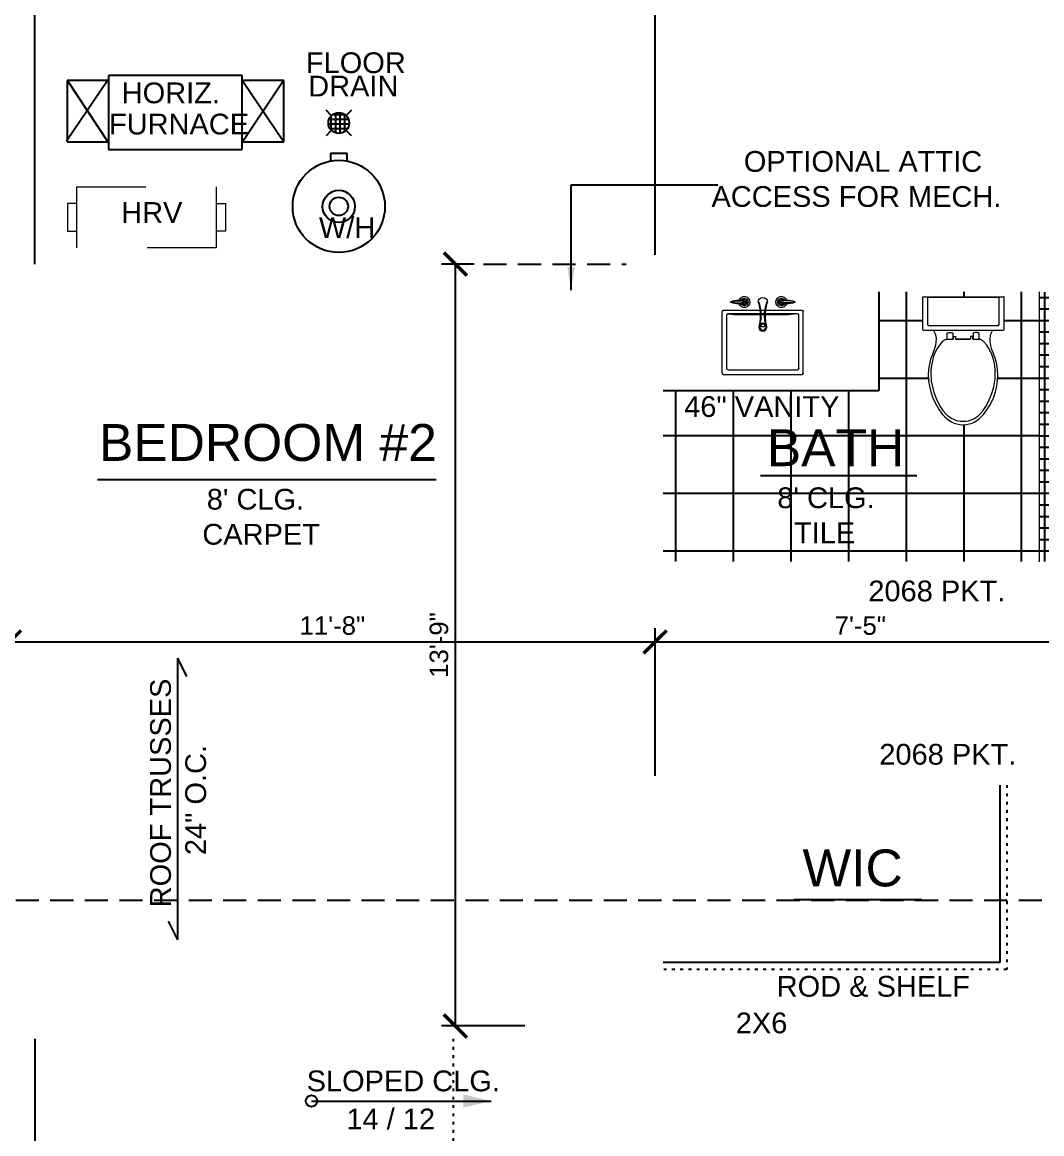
# Model space of a CAD drawing. Header units: inches. Extents: x -28708 to -16583, y 64755 to 66587.
# Drawn here: x -22962.5 to -22741.4, y 65923.6 to 66164.7 of the extents above; entities that cross this region are included whole.
import ezdxf

# ---------------------------------------------------------------- set-up
doc = ezdxf.new("R2010")
doc.units = ezdxf.units.IN
doc.header["$LTSCALE"] = 20
doc.header["$MEASUREMENT"] = 0
for name, pattern in [('Dashed Small', [4, 1, -2, 1]), ('HIDDEN', [0.375, 0.25, -0.125]), ('Solid', [0])]:
    doc.linetypes.add(name, pattern=pattern)
for name, color, linetype in [('BYOTHERS', 1, 'Continuous'), ('CALLOUTS', 4, 'Continuous'), ('CEILING', 2, 'Continuous'), ('COUNTER TOPS', 2, 'Continuous'), ('DIM', 2, 'Continuous'), ('DOOR', 3, 'Continuous'), ('HATCH', 9, 'Continuous'), ('SHELF', 1, 'Continuous'), ('TEXT', 3, 'Continuous'), ('WALL', 5, 'Continuous')]:
    doc.layers.add(name, color=color, linetype=linetype)
for name, color, linetype, lineweight in [('FIXTURES_ INTERIOR', 1, 'Continuous', 5), ('SPSHAPE_OUTLINE', 7, 'Continuous', 0), ('SPSYMBOLS', 7, 'Continuous', 0)]:
    doc.layers.add(name, color=color, linetype=linetype, lineweight=lineweight)
doc.styles.add('0.25 INCH', font='arial.ttf', dxfattribs={"height": 4})
doc.styles.add('Arial', font='arial.ttf')
doc.dimstyles.new('0.25 INCH', dxfattribs={"dimtxt": 4, "dimasz": 5, "dimexe": 3, "dimexo": 2, "dimgap": 1.5, "dimtad": 1, "dimdec": 3, "dimzin": 3, "dimdsep": 46, "dimlunit": 4, "dimtxsty": '0.25 INCH', "dimblk": 'ARCHTICK', "dimcen": 0.09, "dimclrd": 95, "dimclre": 8, "dimclrt": 30, "dimadec": 0, "dimazin": 0, "dimtfac": 0.65, "dimtdec": 3, "dimtofl": 0, "dimtmove": 2, "dimatfit": 3, "dimfxl": 0.18, "dimfrac": 1, "dimtolj": 1, "dimtzin": 0, "dimlwd": -1, "dimlwe": -1, "dimarcsym": 0})
pattern_1 = [(90, (-45.757, 0), (-12.5, 0), []), (180, (-45.757, 0), (-2e-15, -12.5), [])]

# ---------------------------------------------------------------- blocks, each defined once
blk = doc.blocks.new('SP13')
at = {"layer": 'FIXTURES_ INTERIOR', "linetype": 'Solid'}
for p, q in [((-8.78, 18.18), (-8.77, 18.2)), ((-8.78, 18.17), (-8.78, 18.18)), ((-8.78, 18.15), (-8.78, 18.17)), ((-8.78, 18.14), (-8.78, 18.15)), ((-8.78, 18.12), (-8.78, 18.14)), ((-8.78, 18.12), (-8.78, 4.75)), ((-8.77, 18.21), (-8.76, 18.22)), ((-8.77, 18.2), (-8.77, 18.21)), ((-8.76, 18.24), (-8.75, 18.25)), ((-8.76, 18.22), (-8.76, 18.24)), ((-8.75, 18.25), (-8.74, 18.26)), ((-8.74, 18.28), (-8.73, 18.29)), ((-8.74, 18.26), (-8.74, 18.28)), ((-8.73, 18.29), (-8.72, 18.3)), ((-8.72, 18.3), (-8.71, 18.31)), ((-8.71, 18.31), (-8.7, 18.32)), ((-8.7, 18.32), (-8.68, 18.33)), ((-8.68, 18.33), (-8.67, 18.34)), ((-8.67, 18.34), (-8.66, 18.34)), ((-8.66, 18.34), (-8.65, 18.35)), ((-8.65, 18.35), (-8.63, 18.36)), ((-8.63, 18.36), (-8.62, 18.36)), ((-8.62, 18.36), (-8.61, 18.37)), ((-8.61, 18.37), (-8.59, 18.37)), ((-8.59, 18.37), (-8.58, 18.37)), ((-8.58, 18.37), (-8.56, 18.38)), ((-8.56, 18.38), (-8.55, 18.38)), ((-8.55, 18.38), (-8.54, 18.38)), ((-8.54, 18.38), (8.54, 18.38)), ((-7.78, 17.13), (-7.78, 5.5)), ((-7.53, 17.38), (7.53, 17.38)), ((7.78, 17.13), (7.78, 5.5)), ((8.52, 18.37), (8.52, 18.37)), ((8.52, 18.37), (8.53, 18.37)), ((8.53, 18.37), (8.53, 18.37)), ((8.53, 18.37), (8.55, 18.37)), ((8.55, 18.38), (8.54, 18.38)), ((8.56, 18.38), (8.55, 18.38)), ((8.55, 18.37), (8.56, 18.37)), ((8.58, 18.37), (8.56, 18.38)), ((8.56, 18.37), (8.58, 18.36)), ((8.59, 18.37), (8.58, 18.37)), ((8.58, 18.36), (8.59, 18.36)), ((8.61, 18.37), (8.59, 18.37)), ((8.59, 18.36), (8.6, 18.36)), ((8.6, 18.36), (8.62, 18.35)), ((8.62, 18.36), (8.61, 18.37)), ((8.63, 18.36), (8.62, 18.36)), ((8.62, 18.35), (8.63, 18.35)), ((8.65, 18.35), (8.63, 18.36)), ((8.63, 18.35), (8.64, 18.34)), ((8.64, 18.34), (8.66, 18.33)), ((8.66, 18.34), (8.65, 18.35)), ((8.67, 18.34), (8.66, 18.34)), ((8.66, 18.33), (8.67, 18.33)), ((8.68, 18.33), (8.67, 18.34)), ((8.67, 18.33), (8.68, 18.32)), ((8.7, 18.32), (8.68, 18.33)), ((8.68, 18.32), (8.69, 18.31)), ((8.69, 18.31), (8.7, 18.3)), ((8.71, 18.31), (8.7, 18.32)), ((8.7, 18.3), (8.71, 18.29)), ((8.72, 18.3), (8.71, 18.31)), ((8.71, 18.29), (8.72, 18.28)), ((8.73, 18.29), (8.72, 18.3)), ((8.72, 18.28), (8.73, 18.27)), ((8.74, 18.28), (8.73, 18.29)), ((8.73, 18.27), (8.74, 18.26)), ((8.74, 18.26), (8.74, 18.28)), ((8.75, 18.25), (8.74, 18.26)), ((8.74, 18.26), (8.75, 18.25)), ((8.76, 18.24), (8.75, 18.25)), ((8.75, 18.25), (8.76, 18.23)), ((8.77, 18.22), (8.76, 18.24)), ((8.76, 18.23), (8.76, 18.22)), ((8.76, 18.22), (8.77, 18.21)), ((8.77, 18.21), (8.77, 18.22)), ((8.77, 18.2), (8.77, 18.21)), ((8.77, 18.21), (8.77, 18.19)), ((8.78, 18.18), (8.77, 18.2)), ((8.77, 18.19), (8.78, 18.18)), ((8.78, 18.17), (8.78, 18.18)), ((8.78, 18.18), (8.78, 18.16)), ((8.78, 18.15), (8.78, 18.17)), ((8.78, 18.16), (8.78, 18.15)), ((8.78, 18.14), (8.78, 18.15)), ((8.78, 18.15), (8.78, 18.13)), ((8.78, 18.12), (8.78, 18.14)), ((8.78, 18.13), (8.78, 18.12)), ((8.78, 18.12), (8.78, 4.75)), ((-7.53, 5.25), (-5.56, 5.5)), ((7.53, 5.25), (-7.53, 5.25)), ((5.56, 5.5), (-5.56, 5.5)), ((7.53, 5.25), (5.56, 5.5)), ((-8.78, 4.74), (-8.78, 4.75)), ((-8.78, 4.72), (-8.78, 4.74)), ((-8.78, 4.71), (-8.78, 4.72)), ((-8.78, 4.69), (-8.78, 4.71)), ((-8.77, 4.68), (-8.78, 4.69)), ((-8.77, 4.67), (-8.77, 4.68)), ((-8.76, 4.65), (-8.77, 4.67)), ((-8.76, 4.64), (-8.76, 4.65)), ((-8.75, 4.63), (-8.76, 4.64)), ((-8.74, 4.61), (-8.75, 4.63)), ((-8.74, 4.6), (-8.74, 4.61)), ((-8.73, 4.59), (-8.74, 4.6)), ((-8.72, 4.58), (-8.73, 4.59)), ((-8.71, 4.57), (-8.72, 4.58)), ((-8.7, 4.56), (-8.71, 4.57)), ((-8.68, 4.55), (-8.7, 4.56)), ((-8.67, 4.54), (-8.68, 4.55)), ((-8.66, 4.53), (-8.67, 4.54)), ((-8.65, 4.53), (-8.66, 4.53)), ((-8.63, 4.52), (-8.65, 4.53)), ((-8.62, 4.51), (-8.63, 4.52)), ((-8.61, 4.51), (-8.62, 4.51)), ((-8.59, 4.51), (-8.61, 4.51)), ((-8.58, 4.5), (-8.59, 4.51)), ((-8.56, 4.5), (-8.58, 4.5)), ((-8.55, 4.5), (-8.56, 4.5)), ((-8.54, 4.5), (-8.55, 4.5)), ((8.54, 4.5), (-8.54, 4.5)), ((-3.61, 2.69), (-6.97, 2.69)), ((-4, 3.22), (-4, 3.22)), ((3.61, 2.69), (6.97, 2.69)), ((4, 3.22), (4, 3.22)), ((8.54, 4.5), (8.55, 4.5)), ((8.55, 4.5), (8.56, 4.5)), ((8.56, 4.5), (8.58, 4.5)), ((8.58, 4.5), (8.59, 4.51)), ((8.59, 4.51), (8.61, 4.51)), ((8.61, 4.51), (8.62, 4.51)), ((8.62, 4.51), (8.63, 4.52)), ((8.63, 4.52), (8.65, 4.53)), ((8.65, 4.53), (8.66, 4.53)), ((8.66, 4.53), (8.67, 4.54)), ((8.67, 4.54), (8.68, 4.55)), ((8.68, 4.55), (8.7, 4.56)), ((8.7, 4.56), (8.71, 4.57)), ((8.71, 4.57), (8.72, 4.58)), ((8.72, 4.58), (8.73, 4.59)), ((8.73, 4.59), (8.74, 4.6)), ((8.74, 4.61), (8.75, 4.63)), ((8.74, 4.6), (8.74, 4.61)), ((8.75, 4.63), (8.76, 4.64)), ((8.76, 4.64), (8.77, 4.65)), ((8.77, 4.68), (8.78, 4.69)), ((8.77, 4.67), (8.77, 4.68)), ((8.77, 4.65), (8.77, 4.67)), ((8.78, 4.74), (8.78, 4.75)), ((8.78, 4.72), (8.78, 4.74)), ((8.78, 4.71), (8.78, 4.72)), ((8.78, 4.69), (8.78, 4.71))]:
    blk.add_line(p, q, dxfattribs=at)
for radius in [0.875, 0.625]:
    blk.add_circle((0, 8.15), radius, dxfattribs=at)
for centre, radius, start, end in [((-7.53, 17.13), 0.25, 89.9436, 180.0564), ((7.53, 17.13), 0.25, 359.9436, 90.0564), ((-10.87, 5.66), 10.3, 343.2806, 10.4515), ((-8.41, 5.51), 8.02, 338.7895, 15.6081), ((0, 7.33), 0.767, 14.9054, 165.0769), ((8.41, 5.51), 8.02, 164.3914, 201.2112), ((10.87, 5.66), 10.3, 169.5589, 196.7105), ((-7.53, 5.5), 0.25, 179.9436, 270.0564), ((7.53, 5.5), 0.25, 269.9436, 0.0564), ((-6.85, 2.69), 0.128, 106.247, 253.753), ((-5.25, -1.8), 4.9, 71.3312, 109.4396), ((-5.25, 7.19), 4.9, 250.5604, 288.6688), ((-4, 2.69), 1.19, 199.5879, 160.4232), ((-3.8, 2.69), 0.183, 307.4414, 52.5586), ((0, 2.69), 1.01, 180.028, 0.014), ((4, 2.69), 1.19, 19.5768, 340.4121), ((3.8, 2.69), 0.183, 127.4414, 232.5586), ((5.25, -1.8), 4.9, 70.5577, 108.6661), ((5.25, 7.19), 4.9, 251.3339, 289.4423), ((6.85, 2.69), 0.128, 286.247, 73.753)]:
    blk.add_arc(centre, radius, start, end, dxfattribs=at)
at = {"layer": 'FIXTURES_ INTERIOR', "linetype": 'Solid', "ltscale": 0.5}
for centre, radius, start, end in [((-4, 2.69), 0.8, 207.8029, 152.2127), ((-4, 2.69), 0.531, 219.1828, 140.8172), ((4, 2.69), 0.8, 27.7873, 332.1971), ((4, 2.69), 0.531, 39.1828, 320.8172)]:
    blk.add_arc(centre, radius, start, end, dxfattribs=at)
blk = doc.blocks.new('A$C5DA93D8B')
at = {"layer": 'SPSYMBOLS', "color": 7, "linetype": 'Solid', "xscale": -1, "rotation": 270}
blk.add_blockref('SP13', (0.25, 20.88), dxfattribs=at)
blk = doc.blocks.new('SP14')
at = {"layer": 'FIXTURES_ INTERIOR', "linetype": 'Solid'}
for p, q in [((-4.49, 26.26), (-4.07, 26.72)), ((-4.07, 26.72), (-3.61, 27.14)), ((-3.61, 27.14), (-3.12, 27.53)), ((-3.4, 26.51), (-3.02, 26.82)), ((-3.12, 27.53), (-2.59, 27.86)), ((-3.02, 26.82), (-2.61, 27.09)), ((-2.61, 27.09), (-2.16, 27.32)), ((-2.59, 27.86), (-2.02, 28.13)), ((-2.16, 27.32), (-1.69, 27.51)), ((-2.02, 28.13), (-1.42, 28.34)), ((-1.69, 27.51), (-1.19, 27.64)), ((-1.42, 28.34), (-0.77, 28.47)), ((-1.19, 27.64), (-0.66, 27.73)), ((-0.77, 28.47), (-0.09, 28.51)), ((-0.66, 27.73), (-0.09, 27.76)), ((-0.09, 28.51), (-0.01, 28.51)), ((-0.09, 27.76), (-0.01, 27.76)), ((-0.01, 28.51), (0.67, 28.47)), ((-0.01, 27.76), (0.56, 27.73)), ((0.56, 27.73), (1.09, 27.64)), ((0.67, 28.47), (1.31, 28.34)), ((1.09, 27.64), (1.59, 27.51)), ((1.31, 28.34), (1.92, 28.13)), ((1.59, 27.51), (2.06, 27.32)), ((1.92, 28.13), (2.49, 27.86)), ((2.06, 27.32), (2.5, 27.09)), ((2.49, 27.86), (3.02, 27.53)), ((2.5, 27.09), (2.91, 26.82)), ((2.91, 26.82), (3.3, 26.51)), ((3.02, 27.53), (3.51, 27.14)), ((3.51, 27.14), (3.97, 26.72)), ((3.97, 26.72), (4.39, 26.26)), ((-6.33, 23.34), (-5.85, 24.29)), ((-5.85, 24.29), (-5.24, 25.29)), ((-5.5, 23.6), (-4.99, 24.53)), ((-5.24, 25.29), (-4.49, 26.26)), ((-4.99, 24.53), (-4.42, 25.4)), ((-4.42, 25.4), (-3.77, 26.17)), ((-3.77, 26.17), (-3.4, 26.51)), ((3.3, 26.51), (3.66, 26.17)), ((3.66, 26.17), (4.32, 25.4)), ((4.32, 25.4), (4.89, 24.53)), ((4.39, 26.26), (5.13, 25.29)), ((4.89, 24.53), (5.4, 23.6)), ((5.13, 25.29), (5.74, 24.29)), ((5.74, 24.29), (6.23, 23.34)), ((-7.08, 21.35), (-6.7, 22.5)), ((-6.7, 22.5), (-6.33, 23.34)), ((-6.38, 21.5), (-5.95, 22.63)), ((-5.95, 22.63), (-5.5, 23.6)), ((5.4, 23.6), (5.85, 22.63)), ((5.85, 22.63), (6.28, 21.5)), ((6.23, 23.34), (6.59, 22.5)), ((6.59, 22.5), (6.98, 21.35)), ((-7.53, 18.95), (-7.36, 20.16)), ((-7.36, 20.16), (-7.08, 21.35)), ((-6.94, 19.07), (-6.72, 20.29)), ((-6.72, 20.29), (-6.38, 21.5)), ((6.28, 21.5), (6.61, 20.29)), ((6.61, 20.29), (6.84, 19.07)), ((6.98, 21.35), (7.26, 20.16)), ((7.26, 20.16), (7.42, 18.95)), ((-7.59, 17.75), (-7.53, 18.95)), ((-7.53, 16.56), (-7.59, 17.75)), ((-7.02, 17.93), (-7, 18.48)), ((-7.02, 16.74), (-7.02, 17.93)), ((-7, 18.48), (-6.94, 19.07)), ((6.84, 19.07), (6.9, 18.48)), ((6.9, 18.48), (6.92, 17.93)), ((6.92, 17.93), (6.91, 16.74)), ((7.42, 18.95), (7.48, 17.75)), ((7.48, 17.75), (7.43, 16.56)), ((-7.37, 15.4), (-7.53, 16.56)), ((-7.1, 14.29), (-7.37, 15.4)), ((-6.91, 15.64), (-7.02, 16.74)), ((-6.72, 14.62), (-6.91, 15.64)), ((-6.44, 13.67), (-6.72, 14.62)), ((6.61, 14.62), (6.33, 13.67)), ((6.81, 15.64), (6.61, 14.62)), ((6.91, 16.74), (6.81, 15.64)), ((7.27, 15.4), (6.99, 14.29)), ((7.43, 16.56), (7.27, 15.4)), ((-6.71, 13.25), (-7.1, 14.29)), ((-6.31, 12.21), (-6.71, 13.25)), ((-6.08, 12.8), (-6.44, 13.67)), ((-6.05, 11.3), (-6.31, 12.21)), ((-5.66, 12), (-6.08, 12.8)), ((5.98, 12.8), (5.56, 12)), ((6.2, 12.21), (5.95, 11.3)), ((6.33, 13.67), (5.98, 12.8)), ((6.61, 13.25), (6.2, 12.21)), ((6.99, 14.29), (6.61, 13.25)), ((-5.93, 10.52), (-6.05, 11.3)), ((-5.97, 9.27), (-5.9, 9.84)), ((-5.9, 9.84), (-5.93, 10.52)), ((-5.17, 11.27), (-5.66, 12)), ((-4.63, 10.6), (-5.17, 11.27)), ((-4.31, 10.29), (-4.63, 10.6)), ((-4.06, 10.13), (-4.31, 10.29)), ((-3.82, 10.05), (-4.06, 10.13)), ((-2.33, 10.05), (-3.82, 10.05)), ((-3.52, 9.99), (-3.52, 8.65)), ((-2.19, 9.98), (-2.33, 10.05)), ((-2.25, 8.68), (-2.25, 9.98)), ((-2.19, 9.45), (-2.19, 9.98)), ((-1.69, 9.4), (-1.69, 9.94)), ((-1.69, 9.94), (1.42, 9.94)), ((1.59, 9.94), (-1.53, 9.94)), ((1.59, 9.4), (1.59, 9.94)), ((2.22, 10.05), (2.08, 9.98)), ((2.08, 9.98), (2.08, 9.45)), ((2.14, 8.68), (2.14, 9.98)), ((3.72, 10.05), (2.22, 10.05)), ((3.42, 9.99), (3.42, 8.65)), ((3.95, 10.13), (3.72, 10.05)), ((4.21, 10.29), (3.95, 10.13)), ((4.53, 10.6), (4.21, 10.29)), ((5.07, 11.27), (4.53, 10.6)), ((5.56, 12), (5.07, 11.27)), ((5.82, 10.52), (5.8, 9.84)), ((5.8, 9.84), (5.86, 9.27)), ((5.95, 11.3), (5.82, 10.52)), ((-8.8, 7.95), (-8.86, 7.79)), ((-8.86, 0.86), (-8.86, 7.79)), ((-8.7, 8), (-8.8, 7.95)), ((-8.7, 8), (8.7, 8)), ((-6.44, 8.06), (-6.09, 8.78)), ((-6.09, 8.78), (-5.97, 9.27)), ((-3.52, 8.65), (-3.42, 8.58)), ((-3.42, 8.58), (-3.27, 8.54)), ((-3.27, 8.54), (-3.09, 8.51)), ((-3.09, 8.51), (-2.9, 8.5)), ((-2.9, 8.5), (-2.7, 8.51)), ((-2.7, 8.51), (-2.52, 8.55)), ((-2.52, 8.55), (-2.36, 8.6)), ((-2.36, 8.6), (-2.25, 8.68)), ((-2.17, 9.4), (-1.69, 9.4)), ((2.07, 9.4), (1.59, 9.4)), ((2.26, 8.6), (2.14, 8.68)), ((2.41, 8.55), (2.26, 8.6)), ((2.6, 8.51), (2.41, 8.55)), ((2.79, 8.5), (2.6, 8.51)), ((2.99, 8.51), (2.79, 8.5)), ((3.16, 8.54), (2.99, 8.51)), ((3.31, 8.58), (3.16, 8.54)), ((3.42, 8.65), (3.31, 8.58)), ((5.86, 9.27), (5.99, 8.78)), ((5.99, 8.78), (6.33, 8.06)), ((8.8, 7.95), (8.7, 8)), ((8.86, 7.79), (8.8, 7.95)), ((8.86, 7.79), (8.86, 0.75)), ((-7.78, 6.79), (-7.61, 6.96)), ((-7.78, 1.08), (-7.78, 6.79)), ((-7.61, 6.96), (7.62, 6.96)), ((7.62, 6.96), (7.79, 6.79)), ((7.79, 6.79), (7.79, 1.08)), ((-8.86, 0.86), (-8.86, 0.75)), ((-8.86, 0.75), (-8.75, 0.75)), ((-8.75, 0.75), (8.75, 0.75)), ((-7.61, 0.91), (-7.78, 1.08)), ((7.62, 0.91), (-7.61, 0.91)), ((7.79, 1.08), (7.62, 0.91)), ((8.86, 0.75), (8.75, 0.75))]:
    blk.add_line(p, q, dxfattribs=at)
blk = doc.blocks.new('_ArchTick')
at = {"color": 0, "linetype": 'ByBlock', "const_width": 0.15}
blk.add_lwpolyline([(-0.5, -0.5), (0.5, 0.5)], dxfattribs=at)
blk = doc.blocks.new('*D446')
at = {"layer": 'DEFPOINTS', "color": 0, "linetype": 'ByBlock', "lineweight": -2, "transparency": 16777216}
for p in [(-22825.23, 66194.26), (-22965.23, 66112.22), (-22825.23, 66112.22)]:
    blk.add_point(p, dxfattribs=at)
at = {"layer": 'DIM', "color": 8, "transparency": 16777216}
for p, q in [((-22965.23, 66114.22), (-22965.23, 66197.26)), ((-22825.23, 66114.22), (-22825.23, 66197.26))]:
    blk.add_line(p, q, dxfattribs=at)
at = {"layer": 'DIM', "color": 95, "transparency": 16777216}
blk.add_line((-22965.23, 66194.26), (-22825.23, 66194.26), dxfattribs=at)
at = {"layer": 'DIM', "color": 95, "linetype": 'ByBlock', "transparency": 16777216, "xscale": 5, "yscale": 5, "zscale": 5, "rotation": 180}
blk.add_blockref('_ArchTick', (-22965.23, 66194.26), dxfattribs=at)
at = {"layer": 'DIM', "color": 95, "linetype": 'ByBlock', "transparency": 16777216, "xscale": 5, "yscale": 5, "zscale": 5}
blk.add_blockref('_ArchTick', (-22825.23, 66194.26), dxfattribs=at)
at = {"layer": 'DIM', "color": 30, "linetype": 'ByBlock', "lineweight": -2, "transparency": 16777216, "insert": (-22895.23, 66197.81), "char_height": 4, "attachment_point": 5, "style": 'Arial'}
blk.add_mtext('\\A1;11\'-8"', dxfattribs=at)
blk = doc.blocks.new('*D450')
at = {"layer": 'DEFPOINTS', "color": 0, "linetype": 'ByBlock', "lineweight": -2, "transparency": 16777216}
for p in [(-22825.23, 66194.26), (-22825.23, 66112.22), (-22703.23, 66106.22)]:
    blk.add_point(p, dxfattribs=at)
at = {"layer": 'DIM', "color": 8, "transparency": 16777216}
for p, q in [((-22825.23, 66114.22), (-22825.23, 66197.26)), ((-22703.23, 66108.22), (-22703.23, 66197.26))]:
    blk.add_line(p, q, dxfattribs=at)
at = {"layer": 'DIM', "color": 95, "transparency": 16777216}
blk.add_line((-22703.23, 66194.26), (-22825.23, 66194.26), dxfattribs=at)
at = {"layer": 'DIM', "color": 95, "linetype": 'ByBlock', "transparency": 16777216, "xscale": 5, "yscale": 5, "zscale": 5, "rotation": 180}
blk.add_blockref('_ArchTick', (-22825.23, 66194.26), dxfattribs=at)
at = {"layer": 'DIM', "color": 95, "linetype": 'ByBlock', "transparency": 16777216, "xscale": 5, "yscale": 5, "zscale": 5}
blk.add_blockref('_ArchTick', (-22703.23, 66194.26), dxfattribs=at)
at = {"layer": 'DIM', "color": 30, "linetype": 'ByBlock', "lineweight": -2, "transparency": 16777216, "insert": (-22764.23, 66197.81), "char_height": 4, "attachment_point": 5, "style": 'Arial'}
blk.add_mtext('\\A1;10\'-2"', dxfattribs=at)
blk = doc.blocks.new('*D539')
at = {"layer": 'DEFPOINTS', "color": 0, "linetype": 'ByBlock', "lineweight": -2, "transparency": 16777216}
for p in [(-22825.23, 66030.26), (-22965.23, 65999.23), (-22825.23, 65999.23)]:
    blk.add_point(p, dxfattribs=at)
at = {"layer": 'DIM', "color": 8, "transparency": 16777216}
for p, q in [((-22965.23, 66001.23), (-22965.23, 66033.26)), ((-22825.23, 66001.23), (-22825.23, 66033.26))]:
    blk.add_line(p, q, dxfattribs=at)
at = {"layer": 'DIM', "color": 95, "transparency": 16777216}
blk.add_line((-22965.23, 66030.26), (-22825.23, 66030.26), dxfattribs=at)
at = {"layer": 'DIM', "color": 95, "linetype": 'ByBlock', "transparency": 16777216, "xscale": 5, "yscale": 5, "zscale": 5, "rotation": 180}
blk.add_blockref('_ArchTick', (-22965.23, 66030.26), dxfattribs=at)
at = {"layer": 'DIM', "color": 95, "linetype": 'ByBlock', "transparency": 16777216, "xscale": 5, "yscale": 5, "zscale": 5}
blk.add_blockref('_ArchTick', (-22825.23, 66030.26), dxfattribs=at)
at = {"layer": 'DIM', "color": 30, "linetype": 'ByBlock', "lineweight": -2, "transparency": 16777216, "insert": (-22895.23, 66033.8), "char_height": 4, "attachment_point": 5, "style": '0.25 INCH'}
blk.add_mtext('\\A1;11\'-8"', dxfattribs=at)
blk = doc.blocks.new('*D540')
at = {"layer": 'DEFPOINTS', "color": 0, "linetype": 'ByBlock', "lineweight": -2, "transparency": 16777216}
for p in [(-22736.23, 66030.26), (-22825.23, 65999.23), (-22736.23, 65999.23)]:
    blk.add_point(p, dxfattribs=at)
at = {"layer": 'DIM', "color": 8, "transparency": 16777216}
for p, q in [((-22825.23, 66001.23), (-22825.23, 66033.26)), ((-22736.23, 66001.23), (-22736.23, 66033.26))]:
    blk.add_line(p, q, dxfattribs=at)
at = {"layer": 'DIM', "color": 95, "transparency": 16777216}
blk.add_line((-22825.23, 66030.26), (-22736.23, 66030.26), dxfattribs=at)
at = {"layer": 'DIM', "color": 95, "linetype": 'ByBlock', "transparency": 16777216, "xscale": 5, "yscale": 5, "zscale": 5, "rotation": 180}
blk.add_blockref('_ArchTick', (-22825.23, 66030.26), dxfattribs=at)
at = {"layer": 'DIM', "color": 95, "linetype": 'ByBlock', "transparency": 16777216, "xscale": 5, "yscale": 5, "zscale": 5}
blk.add_blockref('_ArchTick', (-22736.23, 66030.26), dxfattribs=at)
at = {"layer": 'DIM', "color": 30, "linetype": 'ByBlock', "lineweight": -2, "transparency": 16777216, "insert": (-22780.73, 66033.79), "char_height": 4, "attachment_point": 5, "style": '0.25 INCH'}
blk.add_mtext('\\A1;7\'-5"', dxfattribs=at)
blk = doc.blocks.new('*D558')
at = {"layer": 'DEFPOINTS', "color": 0, "linetype": 'ByBlock', "lineweight": -2, "transparency": 16777216}
for p in [(-22868.55, 66112.22), (-22862.48, 66112.22), (-22851.45, 65946.98)]:
    blk.add_point(p, dxfattribs=at)
at = {"layer": 'DIM', "color": 8, "transparency": 16777216}
for p, q in [((-22864.48, 66112.22), (-22871.55, 66112.22)), ((-22853.45, 65946.98), (-22871.55, 65946.98))]:
    blk.add_line(p, q, dxfattribs=at)
at = {"layer": 'DIM', "color": 95, "transparency": 16777216}
blk.add_line((-22868.55, 65946.98), (-22868.55, 66112.22), dxfattribs=at)
at = {"layer": 'DIM', "color": 95, "linetype": 'ByBlock', "transparency": 16777216, "xscale": 5, "yscale": 5, "zscale": 5}
for p, rotation in [((-22868.55, 66112.22), 90), ((-22868.55, 65946.98), 270)]:
    blk.add_blockref('_ArchTick', p, dxfattribs=dict(at, rotation=rotation))
at = {"layer": 'DIM', "color": 30, "linetype": 'ByBlock', "lineweight": -2, "transparency": 16777216, "insert": (-22872.09, 66029.6), "char_height": 4, "attachment_point": 5, "rotation": 90, "style": '0.25 INCH'}
blk.add_mtext('\\A1;13\'-9"', dxfattribs=at)

msp = doc.modelspace()

# ---------------------------------------------------------------- hatches: boundary and pattern name
at = {"layer": 'HATCH', "linetype": 'ByBlock', "lineweight": -2}
h = msp.add_hatch(dxfattribs=at)
h.set_pattern_fill('ANSI37', color=256, scale=100, angle=45)
h.set_pattern_definition(pattern_1)
h.paths.add_polyline_path([(-22764.4849, 66097.1007), (-22764.8579, 66097.8807), (-22767.1797, 66097.8807), (-22767.2499, 66098.0911), (-22767.2499, 66105.0283), (-22767.2499, 66105.1334), (-22767.1448, 66105.1334), (-22749.6438, 66105.1334), (-22749.5385, 66105.1334), (-22749.5385, 66098.0911), (-22749.5912, 66097.9331), (-22749.696, 66097.8807), (-22752.0347, 66097.8807), (-22752.4081, 66097.1007), (-22752.5321, 66096.6176), (-22752.5941, 66096.0426), (-22752.5725, 66095.3664), (-22752.4452, 66094.5793), (-22752.1913, 66093.6728), (-22751.7885, 66092.6371), (-22751.4032, 66091.5943), (-22751.1291, 66090.4853), (-22750.9659, 66089.3273), (-22750.9133, 66088.1366), (-22750.9708, 66086.9304), (-22751.1382, 66085.7252), (-22751.3714, 66084.7259), (-22741.9269, 66084.7259), (-22741.9269, 66106.2237), (-22776.7292, 66106.2237), (-22776.7292, 66084.7259), (-22765.5216, 66084.7259), (-22765.7545, 66085.7252), (-22765.9219, 66086.9304), (-22765.9794, 66088.1366), (-22765.9268, 66089.3273), (-22765.7636, 66090.4853), (-22765.4895, 66091.5943), (-22765.1042, 66092.6371), (-22764.7014, 66093.6728), (-22764.4475, 66094.5793), (-22764.3205, 66095.3664), (-22764.2988, 66096.0426), (-22764.3608, 66096.6176)])
h = msp.add_hatch(dxfattribs=at)
h.set_pattern_fill('ANSI37', color=256, scale=20, angle=45)
h.set_pattern_definition([(90, (-45.7568, 0), (-2.5, 0), []), (180, (-45.7568, 0), (-2e-16, -2.5), [])])
h.paths.add_polyline_path([(-22721.4866, 66076.9134), (-22737.5061, 66106.1366), (-22737.5537, 66106.1362), (-22737.4273, 66047.8341)])
h.paths.add_polyline_path([(-22704.9758, 66106.2237), (-22726.7166, 66106.2237), (-22737.5061, 66106.1366), (-22705.6161, 66047.9622), (-22704.9758, 66047.9674)])
h.paths.add_polyline_path([(-22721.4866, 66076.9134), (-22737.4273, 66047.8341), (-22737.427, 66047.7237), (-22735.1612, 66047.7237), (-22705.6161, 66047.9622)])
h.paths.add_polyline_path([(-22719.9974, 66054.7281), (-22719.4974, 66054.3531), (-22719.4974, 66053.6031), (-22721.6224, 66052.6026), (-22721.6224, 66048.2281), (-22722.3724, 66048.2281), (-22722.3724, 66052.6031), (-22724.4974, 66053.6036), (-22724.4974, 66054.3531), (-22723.9974, 66054.7281)], flags=16)
h.paths.add_polyline_path([(-22737.5537, 66106.1362), (-22741.9269, 66106.1009), (-22741.9269, 66047.7237), (-22737.4878, 66047.7237), (-22737.4273, 66047.8341)])
h.paths.add_polyline_path([(-22726.3261, 66099.0625), (-22717.0345, 66099.0625), (-22717.0345, 66105.9598), (-22726.3261, 66105.9598)], flags=24)
h.paths.add_polyline_path([(-22706.058, 66071.8178), (-22706.058, 66081.1078), (-22712.9508, 66081.1078), (-22712.9508, 66071.8178)], flags=24)
h = msp.add_hatch(dxfattribs=at)
h.set_pattern_fill('ANSI37', color=256, scale=100, angle=45)
h.set_pattern_definition(pattern_1)
h.paths.add_polyline_path([(-22741.9269, 66084.7259), (-22751.3714, 66084.7259), (-22751.4152, 66084.5379), (-22751.801, 66083.3851), (-22752.1674, 66082.5463), (-22752.6527, 66081.5923), (-22753.2632, 66080.5933), (-22754.0048, 66079.6189), (-22754.4268, 66079.1629), (-22754.884, 66078.7394), (-22755.3771, 66078.3571), (-22755.9069, 66078.0244), (-22756.474, 66077.7508), (-22757.0793, 66077.5443), (-22757.7238, 66077.4139), (-22758.4465, 66077.3661), (-22759.1692, 66077.4139), (-22759.8134, 66077.5443), (-22760.4187, 66077.7508), (-22760.9858, 66078.0244), (-22761.5156, 66078.3571), (-22762.0087, 66078.7394), (-22762.4659, 66079.1629), (-22762.8879, 66079.6189), (-22763.6298, 66080.5933), (-22764.2403, 66081.5923), (-22764.7255, 66082.5463), (-22765.0916, 66083.3851), (-22765.4777, 66084.5379), (-22765.5216, 66084.7259), (-22823.4758, 66084.7259), (-22823.4758, 66047.7237), (-22741.9269, 66047.7237)])
h.paths.add_polyline_path([(-22438.9758, 65943.6843), (-22462.9758, 65943.6843), (-22462.9758, 65945.1843), (-22462.9288, 65945.1843, -0.39601219), (-22438.9758, 65967.6843), (-22438.9758, 65975.9737), (-22498.4758, 65975.9737), (-22498.4758, 65963.6154), (-22491.4372, 65963.6154), (-22491.2792, 65963.5628), (-22491.2268, 65963.4579), (-22491.2268, 65961.1192), (-22490.4467, 65960.7458), (-22489.9637, 65960.6218), (-22489.3887, 65960.5598), (-22488.7125, 65960.5815), (-22487.9253, 65960.7087), (-22487.0188, 65960.9626), (-22485.9832, 65961.3654), (-22484.9403, 65961.7508), (-22483.8313, 65962.0249), (-22482.6734, 65962.188), (-22481.4827, 65962.2407), (-22480.2765, 65962.1831), (-22479.0713, 65962.0158), (-22477.884, 65961.7387), (-22476.7312, 65961.3529), (-22475.8924, 65960.9865), (-22474.9384, 65960.5013), (-22473.9394, 65959.8908), (-22472.965, 65959.1491), (-22472.509, 65958.7271), (-22472.0855, 65958.27), (-22471.7031, 65957.7768), (-22471.3705, 65957.2471), (-22471.0968, 65956.6799), (-22470.8904, 65956.0746), (-22470.76, 65955.4301), (-22470.7122, 65954.7075), (-22470.76, 65953.9848), (-22470.8904, 65953.3406), (-22471.0968, 65952.7353), (-22471.3705, 65952.1681), (-22471.7031, 65951.6383), (-22472.0855, 65951.1452), (-22472.509, 65950.688), (-22472.965, 65950.266), (-22473.9394, 65949.5241), (-22474.9384, 65948.9137), (-22475.8924, 65948.4284), (-22476.7312, 65948.0623), (-22477.884, 65947.6762), (-22479.0713, 65947.3994), (-22480.2765, 65947.2321), (-22481.4827, 65947.1745), (-22482.6734, 65947.2271), (-22483.8313, 65947.3903), (-22484.9403, 65947.6644), (-22485.9832, 65948.0497), (-22487.0188, 65948.4525), (-22487.9253, 65948.7065), (-22488.7125, 65948.8334), (-22489.3887, 65948.8551), (-22489.9637, 65948.7931), (-22490.4467, 65948.6691), (-22491.2268, 65948.296), (-22491.2268, 65945.9742), (-22491.4372, 65945.9041), (-22498.4758, 65945.9041), (-22498.4758, 65937.2259), (-22438.9758, 65937.2259)])
h.paths.add_polyline_path([(-22468.7258, 65996.8487), (-22498.4758, 65980.4737), (-22438.9758, 65980.4737)])
h.paths.add_polyline_path([(-22398.2366, 66012.7237), (-22435.4758, 66012.7237), (-22435.4758, 65967.6843), (-22438.9758, 65967.6843, 0.39601219), (-22462.9288, 65945.1843), (-22438.9758, 65945.1843), (-22438.9758, 65943.6843), (-22435.4758, 65943.6843), (-22435.4758, 65937.2259), (-22398.2366, 65937.2259)])
h.paths.add_polyline_path([(-22438.9758, 66012.7237), (-22439.8842, 66012.7237), (-22468.7258, 65996.8487), (-22438.9758, 65980.4737)])
h.paths.add_polyline_path([(-22445.9866, 65998.4759), (-22445.6116, 65998.9759), (-22444.8616, 65998.9759), (-22443.8611, 65996.8509), (-22439.4866, 65996.8509), (-22439.4866, 65996.1009), (-22443.8616, 65996.1009), (-22444.8621, 65993.9759), (-22445.6116, 65993.9759), (-22445.9866, 65994.4759)], flags=16)
h.paths.add_polyline_path([(-22439.8842, 66012.7237), (-22497.5674, 66012.7237), (-22468.7258, 65996.8487)])
h.paths.add_polyline_path([(-22497.5674, 66012.7237), (-22498.4758, 66012.7237), (-22498.4758, 65980.4737), (-22468.7258, 65996.8487)])
h.paths.add_polyline_path([(-22409.7814, 65961.8146), (-22409.7814, 65978.0493), (-22418.0242, 65978.0493), (-22418.0242, 65961.8146)], flags=24)
h.paths.add_polyline_path([(-22433.8233, 65949.1411), (-22433.8233, 65965.4237), (-22440.716, 65965.4237), (-22440.716, 65949.1411)], flags=24)
h.paths.add_polyline_path([(-22426.08, 65979.5534), (-22410.5541, 65979.5534), (-22410.5541, 65986.3034), (-22426.08, 65986.3034)], flags=24)
h.paths.add_polyline_path([(-22429.6741, 65987.0421), (-22406.2317, 65987.0421), (-22406.2317, 65994.0224), (-22429.6741, 65994.0224)], flags=24)
h.paths.add_polyline_path([(-22431.7321, 65995.8822), (-22406.3773, 65995.8822), (-22406.3773, 66004.8822), (-22431.7321, 66004.8822)], flags=24)
h.paths.add_polyline_path([(-22399.9202, 65964.7955), (-22399.9202, 66000.7234), (-22406.6748, 66000.7234), (-22406.6748, 65964.7955)], flags=24)
h.paths.add_polyline_path([(-22475.099, 66007.0038), (-22465.8089, 66007.0038), (-22465.8089, 66013.8966), (-22475.099, 66013.8966)], flags=9)
h.paths.add_polyline_path([(-22491.0385, 65992.1364), (-22491.0385, 66001.428), (-22497.9358, 66001.428), (-22497.9358, 65992.1364)], flags=24)

# ---------------------------------------------------------------- linework, layer by layer
at = {"layer": 'BYOTHERS', "linetype": 'Solid'}
for p, q in [((-22943.8854, 66152.1031), (-22952.8854, 66138.8531)), ((-22952.7604, 66152.1031), (-22943.8854, 66138.7281)), ((-22952.7604, 66152.0406), (-22952.7604, 66138.7281)), ((-22943.7604, 66152.0406), (-22952.7604, 66152.0406)), ((-22914.7604, 66153.1031), (-22943.7604, 66153.1031)), ((-22943.7604, 66153.1031), (-22943.7604, 66137.1031)), ((-22914.7604, 66137.1031), (-22914.7604, 66153.1031)), ((-22905.7604, 66152.1031), (-22914.7604, 66138.6031)), ((-22914.7604, 66152.1031), (-22905.7604, 66138.7281)), ((-22905.7604, 66152.0406), (-22914.7604, 66152.0406)), ((-22905.7604, 66138.7281), (-22905.7604, 66152.0406)), ((-22895.4516, 66144.4442), (-22896.5766, 66145.5692)), ((-22894.5766, 66144.9402), (-22894.5766, 66140.6979)), ((-22893.5766, 66145.0692), (-22893.5766, 66140.5832)), ((-22891.0766, 66145.5692), (-22892.2016, 66144.4442)), ((-22891.5907, 66142.5692), (-22896.0624, 66142.5692)), ((-22891.7056, 66143.5692), (-22895.9479, 66143.5692)), ((-22895.5766, 66144.2333), (-22895.5766, 66141.405)), ((-22892.4039, 66144.5692), (-22895.2317, 66144.5692)), ((-22892.5766, 66144.6897), (-22892.5766, 66140.9483)), ((-22895.4516, 66141.1942), (-22896.5766, 66140.0692)), ((-22891.9558, 66141.5692), (-22895.6975, 66141.5692)), ((-22891.0766, 66140.0692), (-22892.2016, 66141.1942)), ((-22952.7604, 66138.7281), (-22943.7604, 66138.7281)), ((-22914.7604, 66138.7281), (-22905.7604, 66138.7281)), ((-22943.7604, 66137.1031), (-22914.7604, 66137.1031)), ((-22895.6342, 66136.2266), (-22895.6342, 66134.5591)), ((-22892.0186, 66136.2266), (-22895.6342, 66136.2266)), ((-22892.0766, 66136.2266), (-22892.0766, 66134.5591))]:
    msp.add_line(p, q, dxfattribs=at)
for centre, radius in [((-22893.8266, 66142.8192), 2.25), ((-22893.8266, 66124.7237), 10), ((-22893.8266, 66124.7237), 3.5), ((-22893.8266, 66124.7237), 2)]:
    msp.add_circle(centre, radius, dxfattribs=at)
at = {"layer": 'CALLOUTS', "linetype": 'HIDDEN'}
msp.add_line((-23106.3823, 65974.2382), (-22259.4871, 65974.2382), dxfattribs=at)
at = {"layer": 'CEILING', "linetype": 'Dashed Small', "ltscale": 0.03}
msp.add_line((-22869.0491, 65944.2259), (-22869.0491, 65666.7355), dxfattribs=at)
at = {"layer": 'COUNTER TOPS', "color": 2, "linetype": 'Solid'}
for p, q in [((-22776.7292, 66106.2237), (-22776.7292, 66084.7259)), ((-22776.7292, 66084.7259), (-22823.4758, 66084.7259))]:
    msp.add_line(p, q, dxfattribs=at)
at = {"layer": 'DOOR', "linetype": 'HIDDEN', "lineweight": -2}
msp.add_line((-22862.4758, 66112.2237), (-22831.4758, 66112.2237), dxfattribs=at)
at = {"layer": 'FIXTURES_ INTERIOR', "linetype": 'Solid'}
msp.add_line((-22741.9269, 66106.2237), (-22741.9269, 66047.6691), dxfattribs=at)
at = {"layer": 'SHELF', "linetype": 'Solid'}
for p, q in [((-22750.4758, 65999.227), (-22750.4758, 65960.727)), ((-22750.4758, 65960.727), (-22823.4758, 65960.727))]:
    msp.add_line(p, q, dxfattribs=at)
at = {"layer": 'SHELF', "color": 2, "linetype": 'Dashed Small', "ltscale": 0.03}
for p, q in [((-22748.9758, 65999.227), (-22748.9758, 65959.227)), ((-22748.9758, 65959.227), (-22823.4758, 65959.227))]:
    msp.add_line(p, q, dxfattribs=at)
at = {"layer": 'SPSHAPE_OUTLINE', "color": 7, "linetype": 'Dashed Small', "ltscale": 0.75}
for p, q in [((-22950.6394, 66115.7591), (-22950.6394, 66129.0091)), ((-22950.6394, 66129.0091), (-22920.3894, 66129.0091)), ((-22920.3894, 66129.0091), (-22920.3894, 66115.7591)), ((-22952.6394, 66125.3841), (-22952.6394, 66119.3841)), ((-22950.6394, 66125.3841), (-22952.6394, 66125.3841)), ((-22920.3894, 66125.3841), (-22918.3894, 66125.3841)), ((-22918.3894, 66125.3841), (-22918.3894, 66119.3841)), ((-22952.6394, 66119.3841), (-22950.6394, 66119.3841)), ((-22918.3894, 66119.3841), (-22920.3894, 66119.3841)), ((-22920.3894, 66115.7591), (-22950.6394, 66115.7591))]:
    msp.add_line(p, q, dxfattribs=at)
at = {"layer": 'TEXT', "linetype": 'ByBlock', "lineweight": -2}
for p, q in [((-22946.1849, 66065.5175), (-22872.7394, 66065.5175)), ((-22802.4103, 66066.3759), (-22768.4707, 66066.3759))]:
    msp.add_line(p, q, dxfattribs=at)
at = {"layer": 'TEXT', "linetype": 'Solid'}
for p, q in [((-22928.7664, 65965.6912), (-22928.7664, 66026.7552)), ((-22926.7664, 66022.7552), (-22928.7664, 66026.7552)), ((-22795.1749, 65974.4416), (-22767.3698, 65974.4416)), ((-22928.7664, 65965.6912), (-22930.7664, 65969.6912)), ((-22899.7366, 65930.706), (-22860.8108, 65930.706))]:
    msp.add_line(p, q, dxfattribs=at)
msp.add_circle((-22899.7366, 65930.706), 1.25, dxfattribs=at)
msp.add_solid([(-22866.8108, 65929.269), (-22866.8108, 65932.143), (-22866.8108, 65929.269), (-22860.8108, 65930.706)], dxfattribs=at)
at = {"layer": 'WALL', "color": 9, "linetype": 'ByBlock', "lineweight": -2}
msp.add_line((-22959.7258, 65944.2237), (-22959.7258, 65666.2242), dxfattribs=at)
msp.add_lwpolyline([(-22959.7258, 66112.2237), (-22959.7258, 66374.7237), (-22786.7258, 66374.7237), (-22786.7258, 66312.7862), (-22559.7258, 66312.7862), (-22559.7258, 66374.7301), (-22376.7258, 66374.7239), (-22376.7258, 66160.7237)], dxfattribs=at)

# ---------------------------------------------------------------- block references
at = {"layer": 'FIXTURES_ INTERIOR', "linetype": 'ByBlock', "lineweight": -2, "rotation": 270}
msp.add_blockref('A$C5DA93D8B', (-22822.7598, 66106.9343), dxfattribs=at)
at = {"layer": 'FIXTURES_ INTERIOR', "linetype": 'Solid', "xscale": -1, "rotation": 180}
msp.add_blockref('SP14', (-22758.3943, 66105.8834), dxfattribs=at)

# ---------------------------------------------------------------- texts
at = {"layer": 'TEXT', "linetype": 'Solid', "style": 'Arial'}
for s, rotation, p in [('FLOOR', 360, (-22900.9622, 66153.6383)), ('DRAIN', 360, (-22900.4573, 66148.5692)), ('HORIZ.', 360, (-22940.8996, 66147.1031)), ('FURNACE', 360, (-22943.6622, 66140.3348)), ('OPTIONAL ATTIC', 360, (-22806.0016, 66132.2326)), ('ACCESS FOR MECH.', 360, (-22813.0041, 66124.6287)), ('HRV', 360, (-22941.0144, 66121.1538)), ('W/H', 360, (-22898.1391, 66117.8799)), ('46" VANITY', 360, (-22818.9273, 66079.0694)), ("8' CLG.", 360, (-22922.4585, 66058.9749)), ("8' CLG.", 360, (-22798.7368, 66059.2882)), ('CARPET', 360, (-22923.4164, 66051.3711)), ('TILE', 360, (-22795.1105, 66051.6843)), ('2068 PKT.', 360, (-22778.9962, 66039.0829)), ('  ROOF TRUSSES  ', 90, (-22930.2366, 65969.2308)), ('24" O.C.', 90, (-22922.6202, 65984.031)), ('ROD & SHELF', 360, (-22798.8648, 65953.3309)), ('2X6', 360, (-22807.7371, 65945.3972)), ('SLOPED CLG.', 360, (-22900.8015, 65932.8189)), ('14 / 12', 360, (-22892.1802, 65924.5615))]:
    msp.add_text(s, height=4.5, rotation=rotation, dxfattribs=at).set_placement(p)
for s, height, p in [('BEDROOM #2', 8, (-22945.8384, 66069.5292)), ('BATH', 8, (-22801.0122, 66068.3881)), ('2068 PKT.', 4.5, (-22776.6083, 66003.6568)), ('WIC', 8, (-22793.2614, 65977.2551))]:
    msp.add_text(s, height=height, dxfattribs=at).set_placement(p)

# ---------------------------------------------------------------- dimensions: what is measured, and where the dimension line sits
at = {"layer": 'DIM', "linetype": 'ByBlock', "lineweight": -2}
for p1, picture, middle in [((-22965.2258, 66112.2237), '*D446', (-22895.2258, 66197.8061)), ((-22703.2258, 66106.2237), '*D450', (-22764.2258, 66197.8061))]:
    dim = msp.add_linear_dim(base=(-22825.2258, 66194.2638), p1=p1, p2=(-22825.2258, 66112.2237), dimstyle='0.25 INCH', override={"dimtxsty": 'Arial'}, dxfattribs=at)
    dim.commit()
    dim.dimension.update_dxf_attribs({"geometry": picture, "text_midpoint": middle})
dim = msp.add_linear_dim(base=(-22868.5486, 66112.2237), p1=(-22851.4507, 65946.977), p2=(-22862.4758, 66112.2237), angle=90, dimstyle='0.25 INCH', override={"dimdec": 1}, dxfattribs=at)
dim.commit()
dim.dimension.update_dxf_attribs({"geometry": '*D558', "text_midpoint": (-22872.0923, 66029.6004)})
for base, p1, p2, picture, middle in [((-22825.2258, 66030.2566), (-22965.2258, 65999.227), (-22825.2258, 65999.227), '*D539', (-22895.2258, 66033.7989)), ((-22736.2258, 66030.2566), (-22825.2258, 65999.227), (-22736.2258, 65999.227), '*D540', (-22780.7258, 66033.7908))]:
    dim = msp.add_linear_dim(base=base, p1=p1, p2=p2, dimstyle='0.25 INCH', dxfattribs=at)
    dim.commit()
    dim.dimension.update_dxf_attribs({"geometry": picture, "text_midpoint": middle})

# ---------------------------------------------------------------- leaders
msp.add_leader([(-22843.4653, 66106.5732), (-22843.4653, 66129.4072), (-22811.6348, 66129.4072)], dimstyle='0.25 INCH', override={"dimgap": 1.5, "dimtad": 0}, dxfattribs=at)

doc.saveas('drawing.dxf')
